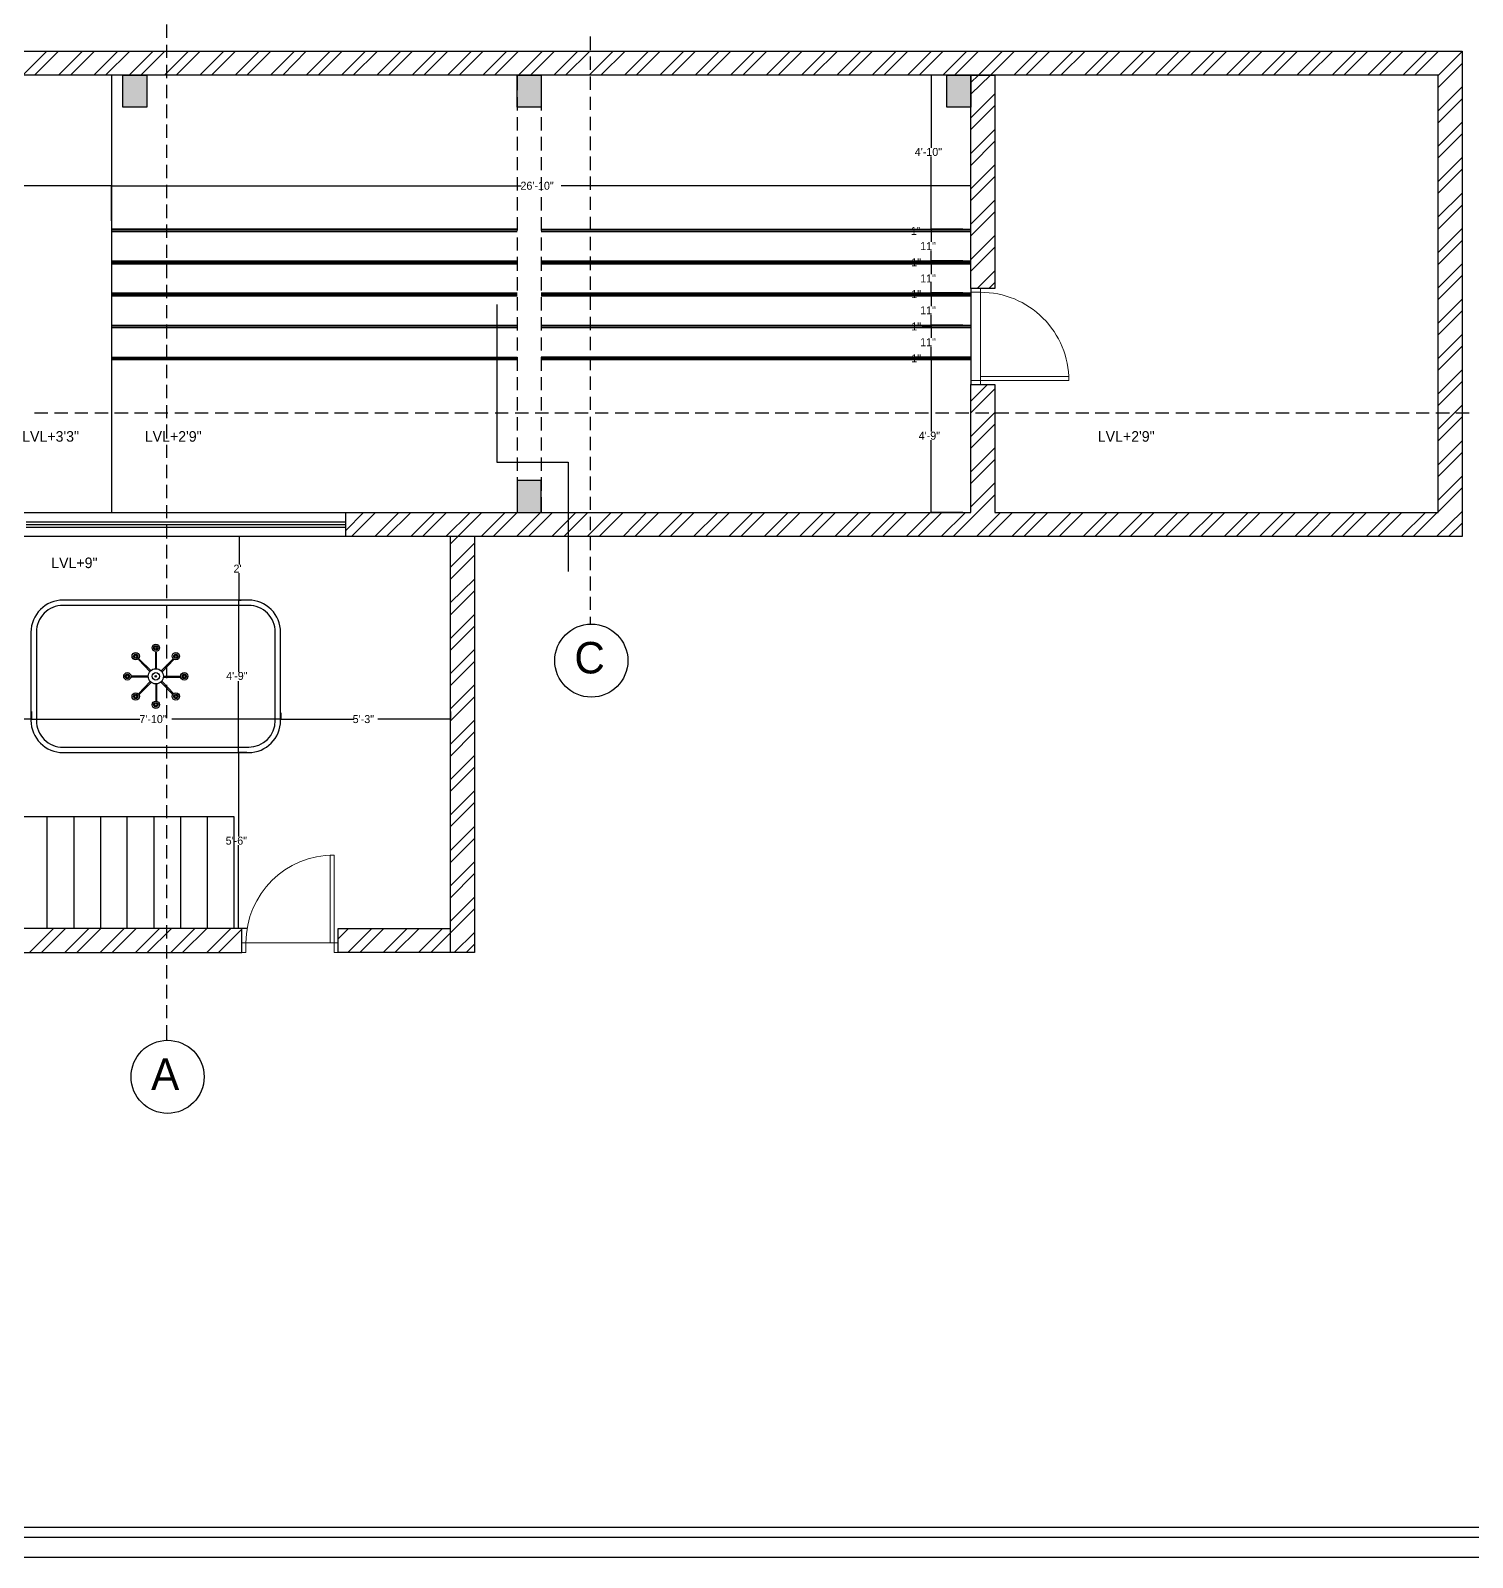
# Model space of a CAD drawing. Header units: inches. Extents: x 9636 to 21597, y -10243 to 557.
# Drawn here: x 14291 to 14831, y -3094 to -2521 of the extents above; entities that cross this region are included whole.
import ezdxf

# ---------------------------------------------------------------- set-up
doc = ezdxf.new("R2010")
doc.units = ezdxf.units.IN
doc.header["$MEASUREMENT"] = 0
for name, color, linetype in [('PDF2_0', 7, 'Continuous'), ('PDF2_A-Door-Frame', 1, 'Continuous'), ('PDF2_FURNI', 7, 'Continuous'), ('PDF2_Text', 5, 'Continuous')]:
    doc.layers.add(name, color=color, linetype=linetype)
doc.layers.add('PDF2_A-Door-Swing', color=9, linetype='Continuous', true_color=0x808080)
doc.layers.add('PDF2_IEL-HATCH-002', color=7, linetype='Continuous', true_color=0xd7ebd2)
doc.styles.add('PDF Stylus BT', font='stylu.ttf')

msp = doc.modelspace()

# ---------------------------------------------------------------- linework, layer by layer
at = {"color": 18, "true_color": 0x000000}
for p, q in [((14465.76, -2624.1), (14465.76, -2683.13)), ((14465.76, -2683.13), (14492.45, -2683.13)), ((14492.45, -2683.13), (14492.45, -2724.15))]:
    msp.add_line(p, q, dxfattribs=at)
at = {"layer": 'PDF2_0', "lineweight": 25}
for points in [[(14342.18, -2524.12), (14342.18, -2519.16)], [(14500.93, -2528.72), (14500.93, -2523.57)], [(14342.18, -2531.66), (14342.18, -2526.7)], [(14342.18, -2539.19), (14342.18, -2534.23)], [(14500.93, -2536.07), (14500.93, -2531.11)], [(14321.42, -2538.27), (14321.42, -2702.17)], [(14473.37, -2538.09), (14473.37, -2543.78)], [(14482.38, -2538.09), (14482.38, -2543.78)], [(14500.93, -2543.6), (14500.93, -2538.64)], [(14342.18, -2546.72), (14342.18, -2541.76)], [(14473.37, -2546.36), (14473.37, -2551.32)], [(14482.38, -2546.36), (14482.38, -2551.32)], [(14500.93, -2551.13), (14500.93, -2546.17)], [(14342.18, -2554.26), (14342.18, -2549.11)], [(14342.18, -2561.61), (14342.18, -2556.65)], [(14473.37, -2553.89), (14473.37, -2558.85)], [(14482.38, -2553.89), (14482.38, -2558.85)], [(14500.93, -2558.67), (14500.93, -2553.71)], [(14473.37, -2561.24), (14473.37, -2566.38)], [(14482.38, -2561.24), (14482.38, -2566.38)], [(14500.93, -2566.2), (14500.93, -2561.05)], [(14342.18, -2569.14), (14342.18, -2564.18)], [(14473.37, -2568.77), (14473.37, -2573.73)], [(14482.38, -2568.77), (14482.38, -2573.73)], [(14500.93, -2573.73), (14500.93, -2568.59)], [(14225.33, -2866.98), (14225.33, -2726.05), (14225.33, -2573), (14216.32, -2573), (14216.32, -2726.05), (14216.32, -2866.98), (14370.3, -2866.98), (14370.3, -2857.98), (14225.33, -2857.98)], [(14342.18, -2576.67), (14342.18, -2571.71)], [(14342.18, -2584.21), (14342.18, -2579.25)], [(14473.37, -2576.31), (14473.37, -2581.27)], [(14482.38, -2576.31), (14482.38, -2581.27)], [(14500.93, -2581.08), (14500.93, -2576.12)], [(14342.18, -2591.74), (14342.18, -2586.59)], [(14473.37, -2583.84), (14473.37, -2588.8)], [(14482.38, -2583.84), (14482.38, -2588.8)], [(14500.93, -2588.62), (14500.93, -2583.65)], [(14473.37, -2591.37), (14473.37, -2596.33)], [(14482.38, -2591.37), (14482.38, -2596.33)], [(14500.93, -2596.15), (14500.93, -2591.19)], [(14473.37, -2595.78), (14321.42, -2595.78), (14321.42, -2596.7), (14473.37, -2596.7)], [(14342.18, -2599.09), (14342.18, -2594.13)], [(14482.38, -2595.78), (14643.33, -2595.78)], [(14482.38, -2596.7), (14643.33, -2596.7)], [(14342.18, -2606.62), (14342.18, -2601.66)], [(14473.37, -2598.91), (14473.37, -2603.87)], [(14482.38, -2598.91), (14482.38, -2603.87)], [(14500.93, -2603.68), (14500.93, -2598.72)], [(14321.42, -2607.72), (14473.37, -2607.72)], [(14321.42, -2608.83), (14473.37, -2608.83)], [(14342.18, -2614.16), (14342.18, -2609.19)], [(14473.37, -2606.25), (14473.37, -2611.4)], [(14482.38, -2606.25), (14482.38, -2611.4)], [(14482.38, -2607.72), (14643.33, -2607.72)], [(14482.38, -2608.83), (14643.33, -2608.83)], [(14500.93, -2611.22), (14500.93, -2606.07)], [(14473.37, -2613.79), (14473.37, -2618.75)], [(14482.38, -2613.79), (14482.38, -2618.75)], [(14500.93, -2618.57), (14500.93, -2613.6)], [(14321.42, -2619.67), (14473.37, -2619.67)], [(14321.42, -2620.77), (14473.37, -2620.77)], [(14342.18, -2621.69), (14342.18, -2616.73)], [(14473.37, -2621.32), (14473.37, -2626.28)], [(14482.38, -2619.67), (14643.33, -2619.67)], [(14482.38, -2620.77), (14643.33, -2620.77)], [(14482.38, -2621.32), (14482.38, -2626.28)], [(14500.93, -2626.1), (14500.93, -2621.14)], [(14643.33, -2618.01), (14643.33, -2654.03)], [(14342.18, -2629.22), (14342.18, -2624.26)], [(14321.42, -2631.79), (14473.37, -2631.79)], [(14321.42, -2632.71), (14473.37, -2632.71)], [(14342.18, -2636.76), (14342.18, -2631.61)], [(14473.37, -2628.85), (14473.37, -2633.82)], [(14482.38, -2628.85), (14482.38, -2633.82)], [(14482.38, -2631.79), (14643.33, -2631.79)], [(14482.38, -2632.71), (14643.33, -2632.71)], [(14500.93, -2633.63), (14500.93, -2628.67)], [(14473.37, -2636.39), (14473.37, -2641.35)], [(14482.38, -2636.39), (14482.38, -2641.35)], [(14500.93, -2641.17), (14500.93, -2636.2)], [(14321.42, -2643.74), (14473.37, -2643.74), (14473.37, -2648.88)], [(14342.18, -2644.1), (14342.18, -2639.14)], [(14643.33, -2643.74), (14482.38, -2643.74), (14482.38, -2648.88)], [(14500.93, -2648.7), (14500.93, -2643.55)], [(14321.42, -2644.66), (14473.37, -2644.66)], [(14342.18, -2651.64), (14342.18, -2646.68)], [(14482.38, -2644.66), (14643.33, -2644.66)], [(14342.18, -2659.17), (14342.18, -2654.21)], [(14473.37, -2651.27), (14473.37, -2656.23)], [(14482.38, -2651.27), (14482.38, -2656.23)], [(14500.93, -2656.05), (14500.93, -2651.09)], [(14473.37, -2658.8), (14473.37, -2663.76)], [(14482.38, -2658.8), (14482.38, -2663.76)], [(14500.93, -2663.58), (14500.93, -2658.62)], [(14292.57, -2664.68), (14297.53, -2664.68)], [(14300.11, -2664.68), (14305.07, -2664.68)], [(14307.64, -2664.68), (14312.6, -2664.68)], [(14315.17, -2664.68), (14320.13, -2664.68)], [(14322.52, -2664.68), (14327.67, -2664.68)], [(14330.06, -2664.68), (14335.02, -2664.68)], [(14337.59, -2664.68), (14342.55, -2664.68)], [(14342.18, -2666.7), (14342.18, -2661.74)], [(14345.12, -2664.68), (14350.08, -2664.68)], [(14352.66, -2664.68), (14357.62, -2664.68)], [(14360.19, -2664.68), (14365.15, -2664.68)], [(14367.54, -2664.68), (14372.68, -2664.68)], [(14375.07, -2664.68), (14380.03, -2664.68)], [(14382.61, -2664.68), (14387.57, -2664.68)], [(14390.14, -2664.68), (14395.1, -2664.68)], [(14397.67, -2664.68), (14402.63, -2664.68)], [(14405.02, -2664.68), (14410.17, -2664.68)], [(14412.56, -2664.68), (14417.52, -2664.68)], [(14420.09, -2664.68), (14425.05, -2664.68)], [(14427.62, -2664.68), (14432.58, -2664.68)], [(14435.16, -2664.68), (14440.12, -2664.68)], [(14442.69, -2664.68), (14447.65, -2664.68)], [(14450.04, -2664.68), (14455.18, -2664.68)], [(14457.57, -2664.68), (14462.53, -2664.68)], [(14465.1, -2664.68), (14470.07, -2664.68)], [(14472.64, -2664.68), (14477.6, -2664.68)], [(14473.37, -2666.34), (14473.37, -2671.3)], [(14480.17, -2664.68), (14485.13, -2664.68)], [(14482.38, -2666.34), (14482.38, -2671.3)], [(14487.52, -2664.68), (14492.67, -2664.68)], [(14495.05, -2664.68), (14500.02, -2664.68)], [(14500.93, -2671.11), (14500.93, -2666.15)], [(14502.59, -2664.68), (14507.55, -2664.68)], [(14510.12, -2664.68), (14515.08, -2664.68)], [(14517.65, -2664.68), (14522.62, -2664.68)], [(14525, -2664.68), (14530.15, -2664.68)], [(14532.54, -2664.68), (14537.68, -2664.68)], [(14540.07, -2664.68), (14545.03, -2664.68)], [(14547.6, -2664.68), (14552.56, -2664.68)], [(14555.14, -2664.68), (14560.1, -2664.68)], [(14562.67, -2664.68), (14567.63, -2664.68)], [(14570.02, -2664.68), (14575.16, -2664.68)], [(14577.55, -2664.68), (14582.51, -2664.68)], [(14585.09, -2664.68), (14590.05, -2664.68)], [(14592.62, -2664.68), (14597.58, -2664.68)], [(14600.15, -2664.68), (14605.11, -2664.68)], [(14607.5, -2664.68), (14612.65, -2664.68)], [(14615.04, -2664.68), (14620.18, -2664.68)], [(14622.57, -2664.68), (14627.53, -2664.68)], [(14630.1, -2664.68), (14635.06, -2664.68)], [(14637.64, -2664.68), (14642.6, -2664.68)], [(14645.17, -2664.68), (14650.13, -2664.68)], [(14652.52, -2664.68), (14657.66, -2664.68)], [(14660.05, -2664.68), (14665.01, -2664.68)], [(14667.59, -2664.68), (14672.55, -2664.68)], [(14675.12, -2664.68), (14680.08, -2664.68)], [(14682.65, -2664.68), (14687.61, -2664.68)], [(14690, -2664.68), (14695.15, -2664.68)], [(14697.53, -2664.68), (14702.5, -2664.68)], [(14705.07, -2664.68), (14710.03, -2664.68)], [(14712.6, -2664.68), (14717.56, -2664.68)], [(14720.13, -2664.68), (14725.1, -2664.68)], [(14727.67, -2664.68), (14732.63, -2664.68)], [(14735.02, -2664.68), (14740.16, -2664.68)], [(14742.55, -2664.68), (14747.51, -2664.68)], [(14750.08, -2664.68), (14755.04, -2664.68)], [(14757.62, -2664.68), (14762.58, -2664.68)], [(14765.15, -2664.68), (14770.11, -2664.68)], [(14772.5, -2664.68), (14777.64, -2664.68)], [(14780.03, -2664.68), (14784.99, -2664.68)], [(14787.57, -2664.68), (14792.53, -2664.68)], [(14795.1, -2664.68), (14800.06, -2664.68)], [(14802.63, -2664.68), (14807.59, -2664.68)], [(14810.17, -2664.68), (14815.13, -2664.68)], [(14817.52, -2664.68), (14822.66, -2664.68)], [(14825.05, -2664.68), (14830.01, -2664.68)], [(14342.18, -2674.24), (14342.18, -2669.09)], [(14342.18, -2681.59), (14342.18, -2676.63)], [(14473.37, -2673.87), (14473.37, -2678.83)], [(14482.38, -2673.87), (14482.38, -2678.83)], [(14500.93, -2678.65), (14500.93, -2673.69)], [(14342.18, -2689.12), (14342.18, -2684.16)], [(14473.37, -2681.4), (14473.37, -2686.36)], [(14482.38, -2681.4), (14482.38, -2686.36)], [(14500.93, -2686.18), (14500.93, -2681.22)], [(14473.37, -2688.75), (14473.37, -2693.9)], [(14482.38, -2688.75), (14482.38, -2693.9)], [(14500.93, -2693.71), (14500.93, -2688.57)], [(14342.18, -2696.65), (14342.18, -2691.69)], [(14342.18, -2704.19), (14342.18, -2699.23)], [(14473.37, -2696.29), (14473.37, -2701.98)], [(14482.38, -2696.29), (14482.38, -2701.98)], [(14500.93, -2701.06), (14500.93, -2696.1)], [(14342.18, -2711.72), (14342.18, -2706.76)], [(14409.25, -2710.99), (14409.25, -2701.98)], [(14500.93, -2708.6), (14500.93, -2703.64)], [(14367.36, -2857.98), (14367.36, -2816.08), (14267.4, -2816.08), (14267.4, -2710.99), (14267.4, -2726.05), (14225.33, -2726.05)], [(14457.39, -2710.99), (14457.39, -2866.98), (14406.31, -2866.98), (14406.31, -2857.98), (14448.38, -2857.98)], [(14448.38, -2866.98), (14448.38, -2710.99)], [(14500.93, -2716.13), (14500.93, -2711.17)], [(14342.18, -2719.25), (14342.18, -2714.11)], [(14342.18, -2726.6), (14342.18, -2721.64)], [(14500.93, -2723.66), (14500.93, -2718.7)], [(14342.18, -2734.14), (14342.18, -2729.18)], [(14500.93, -2731.2), (14500.93, -2726.05)], [(14500.93, -2738.55), (14500.93, -2733.59)], [(14342.18, -2741.67), (14342.18, -2736.71)], [(14500.93, -2743.88), (14500.93, -2741.12)], [(14342.18, -2749.2), (14342.18, -2744.24)], [(14342.18, -2756.74), (14342.18, -2751.59)], [(14342.18, -2764.09), (14342.18, -2759.13)], [(14342.18, -2771.62), (14342.18, -2766.66)], [(14342.18, -2779.15), (14342.18, -2774.19)], [(14342.18, -2786.69), (14342.18, -2781.73)], [(14342.18, -2794.22), (14342.18, -2789.26)], [(14342.18, -2801.75), (14342.18, -2796.61)], [(14342.18, -2809.1), (14342.18, -2804.14)], [(14342.18, -2816.64), (14342.18, -2811.67)], [(14297.35, -2857.98), (14297.35, -2816.08)], [(14307.46, -2857.98), (14307.46, -2816.08)], [(14317.38, -2857.98), (14317.38, -2816.08)], [(14327.3, -2857.98), (14327.3, -2816.08)], [(14337.41, -2857.98), (14337.41, -2816.08)], [(14342.18, -2824.17), (14342.18, -2819.21)], [(14347.33, -2857.98), (14347.33, -2816.08)], [(14357.43, -2857.98), (14357.43, -2816.08)], [(14342.18, -2831.7), (14342.18, -2826.74)], [(14342.18, -2839.24), (14342.18, -2834.09)], [(14342.18, -2846.59), (14342.18, -2841.62)], [(14342.18, -2854.12), (14342.18, -2849.16)], [(14342.18, -2861.65), (14342.18, -2856.69)], [(14342.18, -2869.19), (14342.18, -2864.22)], [(14342.18, -2876.72), (14342.18, -2871.76)], [(14342.18, -2884.25), (14342.18, -2879.11)], [(14342.18, -2891.6), (14342.18, -2886.64)], [(14342.18, -2899.87), (14342.18, -2894.17)]]:
    msp.add_lwpolyline(points, dxfattribs=at)
for points in [[(14643.33, -2654.03), (14652.33, -2654.03), (14652.33, -2701.98), (14818.43, -2701.98), (14818.43, -2538.09), (14225.33, -2538.09), (14225.33, -2542.86), (14216.32, -2542.86), (14216.32, -2529.08), (14827.44, -2529.08), (14827.44, -2701.98), (14827.44, -2710.99), (14267.4, -2710.99), (14267.4, -2701.98), (14643.33, -2701.98)], [(14334.65, -2538.09), (14334.65, -2550.03), (14325.65, -2550.03), (14325.65, -2538.09)], [(14482.38, -2538.09), (14482.38, -2550.03), (14473.37, -2550.03), (14473.37, -2538.09)], [(14643.33, -2538.09), (14643.33, -2550.03), (14634.33, -2550.03), (14634.33, -2538.09)], [(14652.33, -2618.01), (14643.33, -2618.01), (14643.33, -2538.09), (14652.33, -2538.09)], [(14482.38, -2701.98), (14482.38, -2690.04), (14473.37, -2690.04), (14473.37, -2701.98)]]:
    msp.add_lwpolyline(points, close=True, dxfattribs=at)
at = {"layer": 'PDF2_0', "color": 254, "lineweight": 25, "true_color": 0xdbdbdb}
for points in [[(14640.39, -2538.09), (14628.26, -2538.09)], [(14643.33, -2592.66), (14643.33, -2579.43)], [(14640.39, -2701.98), (14628.26, -2701.98)], [(14369.93, -2710.99), (14369.01, -2710.99)], [(14369.93, -2735.06), (14369.01, -2735.06)], [(14372.13, -2734.87), (14369.19, -2734.87)], [(14291.29, -2776.58), (14291.29, -2779.34)], [(14291.47, -2776.58), (14291.47, -2779.34)], [(14448.38, -2776.58), (14448.38, -2779.34)], [(14372.13, -2857.98), (14369.19, -2857.98)]]:
    msp.add_lwpolyline(points, dxfattribs=at)
at = {"layer": 'PDF2_0', "color": 5, "lineweight": 25}
for points in [[(14628.45, -2538.27), (14628.45, -2565.28)], [(14628.45, -2595.6), (14628.45, -2568.59)], [(14321.24, -2579.61), (14275.12, -2579.61)], [(14321.6, -2579.61), (14474.84, -2579.61)], [(14643.15, -2579.61), (14489.91, -2579.61)], [(14628.45, -2595.97), (14628.45, -2596.52)], [(14628.45, -2596.88), (14628.45, -2600.56)], [(14628.45, -2607.54), (14628.45, -2603.87)], [(14628.45, -2608.28), (14625.33, -2608.28), (14625.14, -2608.28)], [(14628.45, -2607.91), (14628.45, -2608.64)], [(14628.45, -2609.01), (14628.45, -2612.69)], [(14628.45, -2620.22), (14625.33, -2620.22), (14625.14, -2620.22)], [(14628.45, -2619.48), (14628.45, -2615.81)], [(14628.45, -2619.85), (14628.45, -2620.59)], [(14628.45, -2620.95), (14628.45, -2624.63)], [(14628.45, -2632.16), (14625.33, -2632.16), (14625.14, -2632.16)], [(14628.45, -2631.61), (14628.45, -2627.94)], [(14628.45, -2631.98), (14628.45, -2632.53)], [(14628.45, -2632.9), (14628.45, -2636.57)], [(14628.45, -2643.55), (14628.45, -2639.88)], [(14628.45, -2643.92), (14628.45, -2644.47)], [(14628.45, -2644.29), (14625.33, -2644.29), (14625.14, -2644.29)], [(14628.45, -2644.84), (14628.45, -2671.67)], [(14628.45, -2701.8), (14628.45, -2674.97)], [(14369.19, -2711.17), (14369.19, -2721.46)], [(14369.19, -2734.87), (14369.19, -2724.77)], [(14369.01, -2735.06), (14369.01, -2761.88)], [(14369.01, -2791.83), (14369.01, -2765.19)], [(14291.29, -2779.52), (14262.99, -2779.52)], [(14291.47, -2779.52), (14332.08, -2779.52)], [(14384.63, -2779.52), (14344.02, -2779.52)], [(14384.99, -2779.52), (14412.19, -2779.52)], [(14448.2, -2779.52), (14421.19, -2779.52)], [(14369.01, -2792.2), (14369.01, -2823.43)], [(14369.01, -2857.79), (14369.01, -2826.74)]]:
    msp.add_lwpolyline(points, dxfattribs=at)
at = {"layer": 'PDF2_0', "color": 254, "lineweight": 25, "true_color": 0xdbdbdb}
for points in [[(14321.42, -2579.43), (14321.42, -2592.66)], [(14628.26, -2595.78), (14640.39, -2595.78)], [(14628.26, -2596.7), (14640.39, -2596.7)], [(14628.26, -2607.72), (14640.39, -2607.72)], [(14628.26, -2608.83), (14640.39, -2608.83)], [(14628.26, -2619.67), (14640.39, -2619.67)], [(14628.26, -2620.77), (14640.39, -2620.77)], [(14628.26, -2631.79), (14640.39, -2631.79)], [(14628.26, -2632.71), (14640.39, -2632.71)], [(14628.26, -2643.74), (14640.39, -2643.74)], [(14628.26, -2644.66), (14640.39, -2644.66)], [(14384.81, -2779.34), (14384.81, -2777.13)], [(14369.19, -2792.01), (14372.13, -2792.01)]]:
    msp.add_lwpolyline(points, close=True, dxfattribs=at)
at = {"layer": 'PDF2_0', "color": 41, "lineweight": 25, "true_color": 0xf4ee51}
for points in [[(14321.42, -2595.97), (14473.37, -2595.97)], [(14321.42, -2596.52), (14473.37, -2596.52)], [(14482.38, -2595.97), (14643.33, -2595.97)], [(14482.38, -2596.52), (14643.33, -2596.52)], [(14321.42, -2607.91), (14473.37, -2607.91)], [(14321.42, -2608.46), (14473.37, -2608.46)], [(14482.38, -2607.91), (14643.33, -2607.91)], [(14482.38, -2608.46), (14643.33, -2608.46)], [(14321.42, -2620.04), (14473.37, -2620.04)], [(14321.42, -2620.4), (14473.37, -2620.4)], [(14482.38, -2620.04), (14643.33, -2620.04)], [(14482.38, -2620.4), (14643.33, -2620.4)], [(14321.42, -2631.98), (14473.37, -2631.98)], [(14321.42, -2632.53), (14473.37, -2632.53)], [(14482.38, -2631.98), (14643.33, -2631.98)], [(14482.38, -2632.53), (14643.33, -2632.53)], [(14321.42, -2643.92), (14473.37, -2643.92)], [(14482.38, -2643.92), (14643.33, -2643.92)], [(14321.42, -2644.47), (14473.37, -2644.47)], [(14482.38, -2644.47), (14643.33, -2644.47)]]:
    msp.add_lwpolyline(points, dxfattribs=at)
at = {"layer": 'PDF2_0', "color": 143, "lineweight": 25, "true_color": 0x7aafdf}
for points in [[(14289.45, -2705.47), (14409.25, -2705.47)], [(14289.45, -2706.58), (14409.25, -2706.58)], [(14289.45, -2707.49), (14409.25, -2707.49)]]:
    msp.add_lwpolyline(points, dxfattribs=at)
at = {"layer": 'PDF2_0', "lineweight": 25}
for points in [[(14372.74, -2734.86), (14303.28, -2734.86, 0.414214), (14291.25, -2746.89), (14291.25, -2779.97)], [(14384.77, -2779.97), (14384.77, -2746.89, 0.414214), (14372.74, -2734.86)], [(14372.74, -2736.86), (14303.28, -2736.86, 0.414214), (14293.25, -2746.89), (14293.25, -2779.97)], [(14382.77, -2779.97), (14382.77, -2746.89, 0.414214), (14372.74, -2736.86, 0.414214)], [(14291.25, -2779.97, 0.414214), (14303.28, -2792), (14372.87, -2792.01)], [(14293.25, -2779.97, 0.414214), (14303.28, -2790), (14372.87, -2790.01)]]:
    msp.add_lwpolyline(points, format="xyb", dxfattribs=at)
at = {"layer": 'PDF2_0', "color": 30, "lineweight": 25, "true_color": 0xf26722}
for points in [[(14338.14, -2752.88), (14338.14, -2752.88)], [(14330.61, -2756), (14330.61, -2756)], [(14335.94, -2761.7), (14331.53, -2757.1)], [(14336.3, -2761.33), (14331.71, -2756.92)], [(14337.96, -2760.78), (14337.96, -2754.35)], [(14338.32, -2760.78), (14338.32, -2754.35)], [(14339.98, -2761.33), (14344.57, -2756.92)], [(14340.35, -2761.7), (14344.76, -2757.1)], [(14345.67, -2756), (14345.67, -2756)], [(14327.48, -2763.54), (14327.48, -2763.54)], [(14335.2, -2763.35), (14328.95, -2763.35)], [(14335.2, -2763.72), (14328.95, -2763.72)], [(14341.08, -2763.35), (14347.33, -2763.35)], [(14341.08, -2763.72), (14347.33, -2763.72)], [(14348.8, -2763.54), (14348.8, -2763.54)], [(14335.94, -2765.37), (14331.53, -2769.97)], [(14336.3, -2765.74), (14331.71, -2770.33)], [(14337.96, -2766.48), (14337.96, -2772.72)], [(14338.32, -2766.48), (14338.32, -2772.72)], [(14339.98, -2765.74), (14344.57, -2770.33)], [(14340.35, -2765.37), (14344.76, -2769.97)], [(14330.61, -2771.07), (14330.61, -2771.07)], [(14338.14, -2774.19), (14338.14, -2774.19)], [(14345.67, -2771.07), (14345.67, -2771.07)]]:
    msp.add_lwpolyline(points, dxfattribs=at)
at = {"layer": 'PDF2_0', "lineweight": 25}
for centre in [(14501.18, -2757.55), (14342.42, -2913.55)]:
    msp.add_circle(centre, 13.69, dxfattribs=at)
at = {"layer": 'PDF2_0', "color": 30, "lineweight": 25, "true_color": 0xf26722}
for centre, radius in [((14338.01, -2752.77), 1.38), ((14338.01, -2752.77), 0.827), ((14338.01, -2752.77), 0.459), ((14330.48, -2755.9), 1.38), ((14330.48, -2755.9), 0.827), ((14330.48, -2755.9), 0.459), ((14345.54, -2755.9), 1.38), ((14345.54, -2755.9), 0.827), ((14345.54, -2755.9), 0.459), ((14327.35, -2763.43), 1.38), ((14327.35, -2763.43), 0.827), ((14327.35, -2763.43), 0.459), ((14338.01, -2763.43), 2.85), ((14338.01, -2763.43), 1.38), ((14338.01, -2763.43), 0.276), ((14348.67, -2763.43), 1.38), ((14348.67, -2763.43), 0.827), ((14348.67, -2763.43), 0.459), ((14330.48, -2770.96), 1.38), ((14330.48, -2770.96), 0.827), ((14345.54, -2770.96), 1.38), ((14345.54, -2770.96), 0.827), ((14330.48, -2770.96), 0.459), ((14338.01, -2774.09), 1.38), ((14338.01, -2774.09), 0.827), ((14338.01, -2774.09), 0.459), ((14345.54, -2770.96), 0.459)]:
    msp.add_circle(centre, radius, dxfattribs=at)
at = {"layer": 'PDF2_0', "lineweight": 25}
for radius in [12.03, 10.03]:
    msp.add_arc((14372.74, -2779.97), radius, 270, 360, dxfattribs=at)
at = {"layer": 'PDF2_0', "color": 5, "transparency": 33554559}
for points in [[(14628.45, -2538.27), (14628.45, -2538.09), (14628.45, -2538.09)], [(14321.24, -2579.61), (14321.42, -2579.61), (14321.42, -2579.61)], [(14321.6, -2579.61), (14321.42, -2579.61), (14321.42, -2579.61)], [(14643.15, -2579.61), (14643.33, -2579.61), (14643.33, -2579.61)], [(14628.45, -2595.6), (14628.45, -2595.78), (14628.45, -2595.78)], [(14628.45, -2595.97), (14628.45, -2595.78), (14628.45, -2595.78)], [(14628.45, -2596.52), (14628.45, -2596.7), (14628.45, -2596.7)], [(14628.45, -2596.88), (14628.45, -2596.7), (14628.45, -2596.7)], [(14628.45, -2607.54), (14628.45, -2607.72), (14628.45, -2607.72)], [(14628.45, -2607.91), (14628.45, -2607.72), (14628.45, -2607.72)], [(14628.45, -2608.64), (14628.45, -2608.83), (14628.45, -2608.83)], [(14628.45, -2609.01), (14628.45, -2608.83), (14628.45, -2608.83)], [(14628.45, -2619.48), (14628.45, -2619.67), (14628.45, -2619.67)], [(14628.45, -2619.85), (14628.45, -2619.67), (14628.45, -2619.67)], [(14628.45, -2620.59), (14628.45, -2620.77), (14628.45, -2620.77)], [(14628.45, -2620.95), (14628.45, -2620.77), (14628.45, -2620.77)], [(14628.45, -2631.61), (14628.45, -2631.79), (14628.45, -2631.79)], [(14628.45, -2631.98), (14628.45, -2631.79), (14628.45, -2631.79)], [(14628.45, -2632.53), (14628.45, -2632.71), (14628.45, -2632.71)], [(14628.45, -2632.9), (14628.45, -2632.71), (14628.45, -2632.71)], [(14628.45, -2643.55), (14628.45, -2643.74), (14628.45, -2643.74)], [(14628.45, -2643.92), (14628.45, -2643.74), (14628.45, -2643.74)], [(14628.45, -2644.47), (14628.45, -2644.66), (14628.45, -2644.66)], [(14628.45, -2644.84), (14628.45, -2644.66), (14628.45, -2644.66)], [(14628.45, -2701.8), (14628.45, -2701.98), (14628.45, -2701.98)], [(14369.01, -2711.17), (14369.19, -2711.17), (14369.19, -2710.99)], [(14369.01, -2734.87), (14369.19, -2734.87), (14369.19, -2735.06)], [(14369.01, -2735.06), (14369.19, -2735.06), (14369.01, -2734.87)], [(14291.29, -2779.52), (14291.29, -2779.7), (14291.47, -2779.52)], [(14291.47, -2779.52), (14291.47, -2779.7), (14291.29, -2779.52)], [(14384.63, -2779.52), (14384.63, -2779.7), (14384.81, -2779.52)], [(14384.99, -2779.52), (14384.99, -2779.7), (14384.81, -2779.52)], [(14448.2, -2779.52), (14448.2, -2779.7), (14448.38, -2779.52)], [(14369.01, -2791.83), (14369.19, -2791.83), (14369.01, -2792.01)], [(14369.01, -2792.2), (14369.19, -2792.2), (14369.01, -2792.01)], [(14369.01, -2857.79), (14369.19, -2857.79), (14369.01, -2857.98)]]:
    msp.add_solid(points, dxfattribs=at)
at = {"layer": 'PDF2_A-Door-Frame', "lineweight": 5}
for points in [[(14647.01, -2618.01), (14643.33, -2618.01), (14643.33, -2619.48), (14647.01, -2619.48)], [(14647.01, -2654.03), (14643.33, -2654.03), (14643.33, -2652.56), (14647.01, -2652.56)], [(14370.3, -2863.31), (14370.3, -2866.98), (14371.77, -2866.98), (14371.77, -2863.31)], [(14406.31, -2863.31), (14406.31, -2866.98), (14404.84, -2866.98), (14404.84, -2863.31)]]:
    msp.add_lwpolyline(points, close=True, dxfattribs=at)
at = {"layer": 'PDF2_A-Door-Swing', "lineweight": 5}
for points in [[(14647.01, -2652.37), (14647.01, -2619.3)], [(14404.65, -2863.31), (14371.58, -2863.31)]]:
    msp.add_lwpolyline(points, dxfattribs=at)
for points in [[(14680.08, -2652.56), (14680.08, -2651.09), (14647.01, -2651.09), (14647.01, -2652.56)], [(14404.84, -2830.42), (14403.37, -2830.42), (14403.37, -2863.31), (14404.84, -2863.31)]]:
    msp.add_lwpolyline(points, close=True, dxfattribs=at)
for centre, radius, start, end in [((14647.03, -2652.53), 33.05, 359.957, 90.043), ((14404.77, -2863.42), 33, 89.8751, 179.8057)]:
    msp.add_arc(centre, radius, start, end, dxfattribs=at)
at = {"layer": 'PDF2_FURNI', "lineweight": 25}
for points in [[(14018.62, -3093.71), (14018.62, -2182.55), (15293.77, -2182.55), (15293.77, -3093.71)], [(14026.15, -3086.18), (14026.15, -2190.09), (15286.23, -2190.09), (15286.23, -3086.18)], [(14029.83, -3082.51), (14029.83, -2193.76), (15282.56, -2193.76), (15282.56, -3082.51)]]:
    msp.add_lwpolyline(points, close=True, dxfattribs=at)
at = {"layer": 'PDF2_IEL-HATCH-002', "color": 11, "lineweight": 25, "true_color": 0xf27172}
for points in [[(14288.16, -2538.09), (14297.17, -2529.08)], [(14292.57, -2538.09), (14301.58, -2529.08)], [(14301.58, -2538.09), (14310.58, -2529.08)], [(14305.99, -2538.09), (14314.99, -2529.08)], [(14314.81, -2538.09), (14323.81, -2529.08)], [(14319.22, -2538.09), (14328.22, -2529.08)], [(14328.04, -2538.09), (14337.04, -2529.08)], [(14332.45, -2538.09), (14341.45, -2529.08)], [(14341.26, -2538.09), (14350.27, -2529.08)], [(14345.67, -2538.09), (14354.68, -2529.08)], [(14354.49, -2538.09), (14363.5, -2529.08)], [(14358.9, -2538.09), (14367.91, -2529.08)], [(14367.72, -2538.09), (14376.73, -2529.08)], [(14372.13, -2538.09), (14381.14, -2529.08)], [(14380.95, -2538.09), (14389.96, -2529.08)], [(14385.55, -2538.09), (14394.37, -2529.08)], [(14394.37, -2538.09), (14403.37, -2529.08)], [(14398.78, -2538.09), (14407.78, -2529.08)], [(14407.59, -2538.09), (14416.6, -2529.08)], [(14412, -2538.09), (14421.01, -2529.08)], [(14420.82, -2538.09), (14429.83, -2529.08)], [(14425.23, -2538.09), (14434.24, -2529.08)], [(14434.05, -2538.09), (14443.06, -2529.08)], [(14438.46, -2538.09), (14447.47, -2529.08)], [(14447.28, -2538.09), (14456.29, -2529.08)], [(14451.69, -2538.09), (14460.7, -2529.08)], [(14460.51, -2538.09), (14469.51, -2529.08)], [(14464.92, -2538.09), (14473.92, -2529.08)], [(14473.92, -2538.09), (14482.93, -2529.08)], [(14478.33, -2538.09), (14487.34, -2529.08)], [(14487.15, -2538.09), (14496.16, -2529.08)], [(14491.56, -2538.09), (14500.57, -2529.08)], [(14500.38, -2538.09), (14509.39, -2529.08)], [(14504.79, -2538.09), (14513.8, -2529.08)], [(14513.61, -2538.09), (14522.62, -2529.08)], [(14518.02, -2538.09), (14527.02, -2529.08)], [(14526.84, -2538.09), (14535.84, -2529.08)], [(14531.25, -2538.09), (14540.25, -2529.08)], [(14540.07, -2538.09), (14549.07, -2529.08)], [(14544.48, -2538.09), (14553.48, -2529.08)], [(14553.3, -2538.09), (14562.3, -2529.08)], [(14557.89, -2538.09), (14566.9, -2529.08)], [(14566.71, -2538.09), (14575.72, -2529.08)], [(14571.12, -2538.09), (14580.13, -2529.08)], [(14579.94, -2538.09), (14588.94, -2529.08)], [(14584.35, -2538.09), (14593.35, -2529.08)], [(14593.17, -2538.09), (14602.17, -2529.08)], [(14597.58, -2538.09), (14606.58, -2529.08)], [(14606.4, -2538.09), (14615.4, -2529.08)], [(14610.81, -2538.09), (14619.81, -2529.08)], [(14619.63, -2538.09), (14628.63, -2529.08)], [(14624.04, -2538.09), (14633.04, -2529.08)], [(14632.86, -2538.09), (14641.86, -2529.08)], [(14637.27, -2538.09), (14646.27, -2529.08)], [(14643.33, -2540.84), (14646.27, -2538.09), (14655.27, -2529.08)], [(14643.33, -2545.25), (14650.68, -2538.09), (14659.68, -2529.08)], [(14659.5, -2538.09), (14668.5, -2529.08)], [(14663.91, -2538.09), (14672.91, -2529.08)], [(14672.73, -2538.09), (14681.73, -2529.08)], [(14677.14, -2538.09), (14686.14, -2529.08)], [(14685.96, -2538.09), (14694.96, -2529.08)], [(14690.37, -2538.09), (14699.37, -2529.08)], [(14699.19, -2538.09), (14708.19, -2529.08)], [(14703.6, -2538.09), (14712.6, -2529.08)], [(14712.42, -2538.09), (14721.42, -2529.08)], [(14716.83, -2538.09), (14725.83, -2529.08)], [(14725.65, -2538.09), (14734.65, -2529.08)], [(14730.24, -2538.09), (14739.24, -2529.08)], [(14739.06, -2538.09), (14748.06, -2529.08)], [(14743.47, -2538.09), (14752.47, -2529.08)], [(14752.29, -2538.09), (14761.29, -2529.08)], [(14756.7, -2538.09), (14765.7, -2529.08)], [(14765.52, -2538.09), (14774.52, -2529.08)], [(14769.93, -2538.09), (14778.93, -2529.08)], [(14778.75, -2538.09), (14787.75, -2529.08)], [(14783.16, -2538.09), (14792.16, -2529.08)], [(14791.98, -2538.09), (14800.98, -2529.08)], [(14796.39, -2538.09), (14805.39, -2529.08)], [(14805.21, -2538.09), (14814.21, -2529.08)], [(14809.62, -2538.09), (14818.62, -2529.08)], [(14818.43, -2538.27), (14827.44, -2529.27)], [(14818.43, -2542.68), (14827.44, -2533.68)], [(14643.33, -2554.07), (14652.33, -2545.07)], [(14818.43, -2551.5), (14827.44, -2542.5)], [(14818.43, -2555.91), (14827.44, -2546.91)], [(14643.33, -2558.48), (14652.33, -2549.48)], [(14818.43, -2564.73), (14827.44, -2555.73)], [(14643.33, -2567.49), (14652.33, -2558.48)], [(14643.33, -2571.9), (14652.33, -2562.89)], [(14818.43, -2569.14), (14827.44, -2560.14)], [(14818.43, -2577.96), (14827.44, -2568.96)], [(14643.33, -2580.71), (14652.33, -2571.71)], [(14818.43, -2582.37), (14827.44, -2573.37)], [(14643.33, -2585.12), (14652.33, -2576.12)], [(14643.33, -2593.94), (14652.33, -2584.94)], [(14818.43, -2591.19), (14827.44, -2582.37)], [(14818.43, -2595.78), (14827.44, -2586.78)], [(14643.33, -2598.35), (14652.33, -2589.35)], [(14643.33, -2607.17), (14652.33, -2598.17)], [(14818.43, -2604.6), (14827.44, -2595.6)], [(14643.33, -2611.58), (14652.33, -2602.58)], [(14818.43, -2609.01), (14827.44, -2600.01)], [(14818.43, -2617.83), (14827.44, -2608.83)], [(14645.72, -2618.01), (14652.33, -2611.4)], [(14818.43, -2622.24), (14827.44, -2613.24)], [(14650.13, -2618.01), (14652.33, -2615.81)], [(14818.43, -2631.06), (14827.44, -2622.06)], [(14818.43, -2635.47), (14827.44, -2626.47)], [(14818.43, -2644.29), (14827.44, -2635.29)], [(14818.43, -2648.7), (14827.44, -2639.7)], [(14818.43, -2657.52), (14827.44, -2648.51)], [(14643.33, -2660.27), (14649.58, -2654.03)], [(14643.33, -2664.68), (14652.33, -2655.68)], [(14818.43, -2661.93), (14827.44, -2652.92)], [(14643.33, -2673.5), (14652.33, -2664.5)], [(14818.43, -2670.75), (14827.44, -2661.74)], [(14818.43, -2675.16), (14827.44, -2666.15)], [(14643.33, -2677.91), (14652.33, -2668.91)], [(14643.33, -2686.73), (14652.33, -2677.73)], [(14818.43, -2684.16), (14827.44, -2675.16)], [(14643.33, -2691.14), (14652.33, -2682.14)], [(14818.43, -2688.57), (14827.44, -2679.57)], [(14818.43, -2697.39), (14827.44, -2688.39)], [(14636.72, -2710.99), (14652.33, -2695.37)], [(14643.33, -2699.96), (14652.33, -2690.96)], [(14818.43, -2701.8), (14827.44, -2692.8)], [(14409.25, -2708.78), (14415.86, -2701.98)], [(14411.27, -2710.99), (14420.27, -2701.98)], [(14420.09, -2710.99), (14429.09, -2701.98)], [(14424.5, -2710.99), (14433.5, -2701.98)], [(14433.5, -2710.99), (14442.5, -2701.98)], [(14437.91, -2710.99), (14446.91, -2701.98)], [(14446.73, -2710.99), (14455.73, -2701.98)], [(14448.38, -2713.74), (14451.14, -2710.99), (14460.14, -2701.98)], [(14459.96, -2710.99), (14468.96, -2701.98)], [(14464.37, -2710.99), (14473.37, -2701.98)], [(14473.19, -2710.99), (14482.19, -2701.98)], [(14477.6, -2710.99), (14486.6, -2701.98)], [(14486.42, -2710.99), (14495.42, -2701.98)], [(14490.83, -2710.99), (14499.83, -2701.98)], [(14499.65, -2710.99), (14508.65, -2701.98)], [(14504.06, -2710.99), (14513.06, -2701.98)], [(14513.06, -2710.99), (14521.88, -2701.98)], [(14517.47, -2710.99), (14526.47, -2701.98)], [(14526.29, -2710.99), (14535.29, -2701.98)], [(14530.7, -2710.99), (14539.7, -2701.98)], [(14539.52, -2710.99), (14548.52, -2701.98)], [(14543.93, -2710.99), (14552.93, -2701.98)], [(14552.75, -2710.99), (14561.75, -2701.98)], [(14557.16, -2710.99), (14566.16, -2701.98)], [(14565.98, -2710.99), (14574.98, -2701.98)], [(14570.39, -2710.99), (14579.39, -2701.98)], [(14579.21, -2710.99), (14588.21, -2701.98)], [(14583.62, -2710.99), (14592.62, -2701.98)], [(14592.44, -2710.99), (14601.44, -2701.98)], [(14596.85, -2710.99), (14605.85, -2701.98)], [(14605.85, -2710.99), (14614.85, -2701.98)], [(14610.26, -2710.99), (14619.26, -2701.98)], [(14619.08, -2710.99), (14628.08, -2701.98)], [(14623.49, -2710.99), (14632.49, -2701.98)], [(14632.31, -2710.99), (14641.31, -2701.98)], [(14645.54, -2710.99), (14654.54, -2701.98)], [(14649.95, -2710.99), (14658.95, -2701.98)], [(14658.77, -2710.99), (14667.77, -2701.98)], [(14663.18, -2710.99), (14672.18, -2701.98)], [(14671.99, -2710.99), (14681, -2701.98)], [(14676.4, -2710.99), (14685.41, -2701.98)], [(14685.41, -2710.99), (14694.41, -2701.98)], [(14689.82, -2710.99), (14698.82, -2701.98)], [(14698.64, -2710.99), (14707.64, -2701.98)], [(14703.05, -2710.99), (14712.05, -2701.98)], [(14711.87, -2710.99), (14720.87, -2701.98)], [(14716.28, -2710.99), (14725.28, -2701.98)], [(14725.1, -2710.99), (14734.1, -2701.98)], [(14729.51, -2710.99), (14738.51, -2701.98)], [(14738.32, -2710.99), (14747.33, -2701.98)], [(14742.73, -2710.99), (14751.74, -2701.98)], [(14751.55, -2710.99), (14760.56, -2701.98)], [(14755.96, -2710.99), (14764.97, -2701.98)], [(14764.78, -2710.99), (14773.79, -2701.98)], [(14769.38, -2710.99), (14778.2, -2701.98)], [(14778.2, -2710.99), (14787.2, -2701.98)], [(14782.61, -2710.99), (14791.61, -2701.98)], [(14791.43, -2710.99), (14800.43, -2701.98)], [(14795.83, -2710.99), (14804.84, -2701.98)], [(14804.65, -2710.99), (14813.66, -2701.98)], [(14809.06, -2710.99), (14818.07, -2701.98)], [(14817.88, -2710.99), (14827.44, -2701.62)], [(14822.29, -2710.99), (14827.44, -2706.02)], [(14448.38, -2722.56), (14457.39, -2713.56)], [(14448.38, -2726.97), (14457.39, -2717.97)], [(14448.38, -2735.79), (14457.39, -2726.97)], [(14448.38, -2740.38), (14457.39, -2731.38)], [(14448.38, -2749.2), (14457.39, -2740.2)], [(14448.38, -2753.61), (14457.39, -2744.61)], [(14448.38, -2762.43), (14457.39, -2753.43)], [(14448.38, -2766.84), (14457.39, -2757.84)], [(14448.38, -2775.66), (14457.39, -2766.66)], [(14448.38, -2780.07), (14457.39, -2771.07)], [(14448.38, -2788.89), (14457.39, -2779.89)], [(14448.38, -2793.3), (14457.39, -2784.3)], [(14448.38, -2802.12), (14457.39, -2793.12)], [(14448.38, -2806.53), (14457.39, -2797.53)], [(14448.38, -2815.35), (14457.39, -2806.35)], [(14448.38, -2819.76), (14457.39, -2810.76)], [(14448.38, -2828.76), (14457.39, -2819.76)], [(14448.38, -2833.17), (14457.39, -2824.17)], [(14448.38, -2841.99), (14457.39, -2832.99)], [(14448.38, -2846.4), (14457.39, -2837.4)], [(14448.38, -2855.22), (14457.39, -2846.22)], [(14441.03, -2866.98), (14448.38, -2859.63), (14457.39, -2850.63)], [(14290.74, -2866.98), (14299.74, -2857.98)], [(14295.15, -2866.98), (14304.15, -2857.98)], [(14303.97, -2866.98), (14312.97, -2857.98)], [(14308.38, -2866.98), (14317.38, -2857.98)], [(14317.19, -2866.98), (14326.2, -2857.98)], [(14321.6, -2866.98), (14330.61, -2857.98)], [(14330.42, -2866.98), (14339.43, -2857.98)], [(14334.83, -2866.98), (14343.84, -2857.98)], [(14343.65, -2866.98), (14352.66, -2857.98)], [(14348.06, -2866.98), (14357.07, -2857.98)], [(14357.07, -2866.98), (14366.07, -2857.98)], [(14361.48, -2866.98), (14370.3, -2858.16)], [(14406.31, -2861.84), (14410.17, -2857.98)], [(14409.98, -2866.98), (14418.99, -2857.98)], [(14414.39, -2866.98), (14423.4, -2857.98)], [(14423.21, -2866.98), (14432.22, -2857.98)], [(14427.62, -2866.98), (14436.63, -2857.98)], [(14436.44, -2866.98), (14445.44, -2857.98)], [(14449.85, -2866.98), (14457.39, -2859.45)], [(14370.3, -2866.98), (14370.3, -2866.98)], [(14454.26, -2866.98), (14457.39, -2863.86)]]:
    msp.add_lwpolyline(points, dxfattribs=at)
at = {"layer": 'PDF2_IEL-HATCH-002', "color": 251, "true_color": 0x636466, "transparency": 33554559}
for points in [[(14334.65, -2538.09), (14325.65, -2538.09), (14334.65, -2550.03)], [(14325.65, -2538.09), (14334.65, -2550.03), (14325.65, -2550.03)], [(14482.38, -2538.09), (14473.37, -2538.09), (14482.38, -2550.03)], [(14473.37, -2538.09), (14482.38, -2550.03), (14473.37, -2550.03)], [(14643.33, -2538.09), (14634.33, -2538.09), (14643.33, -2550.03)], [(14634.33, -2538.09), (14643.33, -2550.03), (14634.33, -2550.03)], [(14482.38, -2690.04), (14473.37, -2690.04), (14482.38, -2701.98)], [(14473.37, -2690.04), (14482.38, -2701.98), (14473.37, -2701.98)]]:
    msp.add_solid(points, dxfattribs=at)

# ---------------------------------------------------------------- texts
at = {"layer": 'PDF2_Text', "char_height": 3, "attachment_point": 4, "style": 'PDF Stylus BT'}
for s, insert in [('4\'-10"', (14622.36, -2566.89)), ('26\'-10"', (14474.63, -2579.56)), ('1"', (14620.89, -2596.47)), ('11"', (14624.38, -2602.16)), ('1"', (14621.07, -2608.23)), ('11"', (14624.38, -2614.29)), ('1"', (14621.07, -2620.17)), ('11"', (14624.38, -2626.24)), ('1"', (14621.07, -2632.3)), ('11"', (14624.38, -2638.18)), ('1"', (14621.07, -2644.24)), ('4\'-9"', (14623.83, -2673.27)), ("2'", (14367.13, -2723.07)), ('4\'-9"', (14364.38, -2763.31)), ('7\'-10"', (14331.85, -2779.48)), ('5\'-3"', (14411.78, -2779.48)), ('5\'-6"', (14364.19, -2825.05))]:
    msp.add_mtext(s, dxfattribs=dict(at, insert=insert))
at = {"layer": 'PDF2_Text', "color": 7, "char_height": 3.962, "attachment_point": 4, "style": 'PDF Stylus BT'}
for s, insert in [('LVL+3\'3"', (14287.94, -2673.53)), ('LVL+2\'9"', (14333.88, -2673.53)), ('LVL+2\'9"', (14690.92, -2673.53)), ('LVL+9"', (14298.83, -2720.91))]:
    msp.add_mtext(s, dxfattribs=dict(at, insert=insert))
at = {"layer": 'PDF2_Text', "color": 242, "true_color": 0xcd2027, "char_height": 11.8, "attachment_point": 4, "style": 'PDF Stylus BT'}
for s, insert in [('C', (14494.84, -2756.53)), ('A', (14336.26, -2912.53))]:
    msp.add_mtext(s, dxfattribs=dict(at, insert=insert))

doc.saveas('drawing.dxf')
